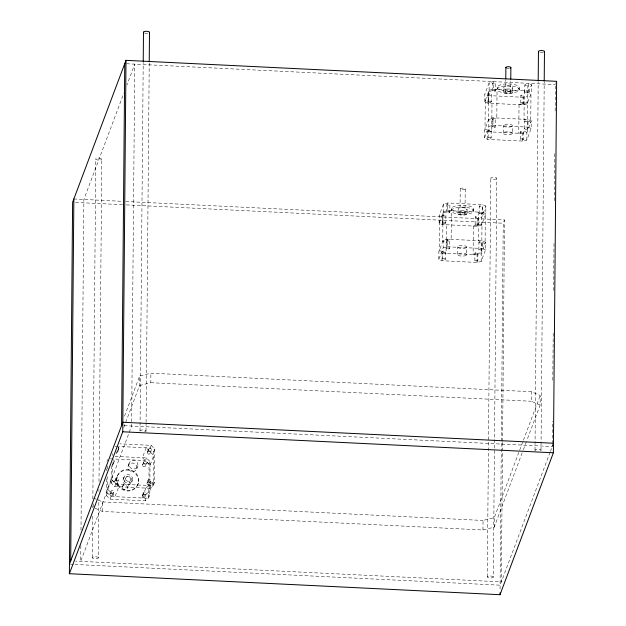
<?xml version="1.0" encoding="UTF-8"?>
<svg xmlns="http://www.w3.org/2000/svg" width="626" height="626" viewBox="0 0 626 626"><rect width="100%" height="100%" fill="white"/><g stroke="black" fill="none" stroke-linecap="round" stroke-linejoin="round"><path stroke-width="0.47" stroke-dasharray="3.13 2.35" d="M80.856 545.762L80.715 561.373L131.609 426.048L134.762 64.134L126.859 85.159M80.989 530.159L83.876 199.459L123.76 93.391M92.335 557.602L92.695 515.589M92.765 507.772L92.781 505.816M92.844 498.977L95.809 158.926M93.665 503.828L93.626 507.639L102.406 511.426L482.959 529.979L494.219 527.162L523.007 450.61M98.337 557.899A3.028 1.002 0.5 0 0 94.158 556.819A3.028 1.002 0.5 0 0 93.509 558.533A3.028 1.002 0.5 0 0 98.337 557.899L98.853 499.266M98.924 491.449L98.939 489.501M99.002 481.684L101.819 159.215A3.028 1.002 0.5 0 0 97.633 158.143A3.028 1.002 0.5 0 0 96.991 159.857A3.028 1.002 0.5 0 0 101.819 159.215M102.406 511.426L102.484 501.903L97.218 499.634M111.279 465.799L111.131 482.975L114.754 486.566L149.81 488.28L153.495 485.095L153.785 451.643L150.162 447.989L118.932 446.471L115.207 456.37L146.437 457.896L150.06 461.55L149.77 494.994L148.777 497.631L145.091 500.816L110.043 499.11L106.412 495.518L106.561 478.342M106.631 470.705L106.647 468.804M106.412 495.518L107.406 492.873L107.547 476.652M107.617 469.038L107.656 464.273M111.131 482.975L112.124 480.33L112.273 463.162M112.344 455.525L112.359 453.615M123.791 427.441L139.551 385.522L139.637 375.991L150.889 373.182L531.451 391.727L540.222 395.522L540.144 405.045L526.779 440.587M140.005 430.829L143.221 62.443M146.014 431.118L146.085 423.301M146.093 422.331L149.231 62.733M148.777 497.631L149.066 464.187L150.06 461.55M139.551 385.522L150.811 382.705L150.889 373.182M153.495 485.095L154.489 482.45L154.779 449.006L151.156 445.352L119.996 443.834M438.81 259.383L438.873 251.762L443.224 240.188L447.332 239.163L482.388 240.869L485.588 242.254L485.526 249.868L481.167 261.465L477.067 262.45L442.019 260.745L438.81 259.383L443.161 247.81L443.224 240.188M439.123 223.185L439.194 215.571L443.544 203.998L447.653 202.973L482.701 204.679L485.901 206.064L485.839 213.677L481.48 225.274L477.388 226.26L442.332 224.546L439.123 223.185L443.474 211.611L443.544 203.998M442.019 260.745L442.081 253.123L438.873 251.762M442.332 224.546L442.402 216.932L439.194 215.571M442.488 259.086L442.559 251.464M442.801 222.895L442.872 215.274M445.493 259.234A1.51 0.501 0.5 0 0 443.404 258.695A1.51 0.501 0.5 0 0 443.075 259.547A1.51 0.501 0.5 0 0 445.493 259.234L445.555 251.613A1.51 0.501 0.5 0 0 443.466 251.073A1.51 0.501 0.5 0 0 443.145 251.934A1.51 0.501 0.5 0 0 445.555 251.613M445.806 223.036A1.51 0.501 0.5 0 0 443.717 222.504A1.51 0.501 0.5 0 0 443.396 223.357A1.51 0.501 0.5 0 0 445.806 223.036L445.876 215.422A1.51 0.501 0.5 0 0 443.787 214.882A1.51 0.501 0.5 0 0 443.458 215.735A1.51 0.501 0.5 0 0 445.876 215.422M446.495 248.42L446.565 240.807M446.815 212.23L446.878 204.616M443.161 247.81L447.269 246.777L447.332 239.163M443.474 211.611L447.582 210.586L447.653 202.973M449.499 248.569A1.51 0.501 0.5 0 0 447.41 248.029A1.51 0.501 0.5 0 0 447.089 248.89A1.51 0.501 0.5 0 0 449.499 248.569L449.57 240.947A1.51 0.501 0.5 0 0 447.473 240.415A1.51 0.501 0.5 0 0 447.152 241.268A1.51 0.501 0.5 0 0 449.57 240.947M449.82 212.378A1.51 0.501 0.5 0 0 447.723 211.838A1.51 0.501 0.5 0 0 447.402 212.699A1.51 0.501 0.5 0 0 449.82 212.378L449.883 204.757A1.51 0.501 0.5 0 0 447.793 204.217A1.51 0.501 0.5 0 0 447.473 205.078A1.51 0.501 0.5 0 0 449.883 204.757M451.526 210.289L451.542 208.38M457.661 254.406L457.723 246.785M458.013 213.458L458.052 208.701M460.016 213.56L460.235 188.794M465.024 213.802A2.52 0.837 0.5 0 0 461.534 212.903A2.52 0.837 0.5 0 0 461.002 214.335A2.52 0.837 0.5 0 0 465.024 213.802L465.235 189.044A2.52 0.837 0.5 0 0 461.753 188.144A2.52 0.837 0.5 0 0 461.213 189.568A2.52 0.837 0.5 0 0 465.235 189.044M467.027 213.904A4.538 1.502 0.5 0 0 460.752 212.284A4.538 1.502 0.5 0 0 459.781 214.859A4.538 1.502 0.5 0 0 467.027 213.904L467.066 209.139A4.538 1.502 0.5 0 0 460.791 207.519A4.538 1.502 0.5 0 0 459.82 210.093A4.538 1.502 0.5 0 0 467.066 209.139M466.675 254.845A4.538 1.502 0.5 0 0 460.392 253.233A4.538 1.502 0.5 0 0 459.429 255.799A4.538 1.502 0.5 0 0 466.675 254.845L466.738 247.223A4.538 1.502 0.5 0 0 460.462 245.611A4.538 1.502 0.5 0 0 459.492 248.186A4.538 1.502 0.5 0 0 466.738 247.223M473.561 211.361A11.104 3.67 0.5 0 0 458.216 207.409A11.104 3.67 0.5 0 0 455.853 213.701A11.104 3.67 0.5 0 0 473.561 211.361L473.577 209.46A11.104 3.67 0.5 0 0 458.232 205.508A11.104 3.67 0.5 0 0 455.869 211.791A11.104 3.67 0.5 0 0 473.577 209.46M474.837 260.659L474.899 253.045M475.15 224.468L475.22 216.846M477.067 262.45L477.137 254.829L481.23 253.843L485.588 242.254M477.388 226.26L477.45 218.638L481.543 217.652L485.901 206.064M477.841 260.807A1.51 0.501 0.5 0 0 475.752 260.267A1.51 0.501 0.5 0 0 475.424 261.128A1.51 0.501 0.5 0 0 477.841 260.807L477.904 253.186A1.51 0.501 0.5 0 0 475.815 252.646A1.51 0.501 0.5 0 0 475.494 253.507A1.51 0.501 0.5 0 0 477.904 253.186M478.154 224.617A1.51 0.501 0.5 0 0 476.065 224.077A1.51 0.501 0.5 0 0 475.744 224.937A1.51 0.501 0.5 0 0 478.154 224.617L478.225 216.995A1.51 0.501 0.5 0 0 476.128 216.455A1.51 0.501 0.5 0 0 475.807 217.316A1.51 0.501 0.5 0 0 478.225 216.995M478.843 250.001L478.913 242.379M479.164 213.81L479.226 206.189M481.167 261.465L481.23 253.843M481.48 225.274L481.543 217.652M481.848 250.15A1.51 0.501 0.5 0 0 479.759 249.61A1.51 0.501 0.5 0 0 479.438 250.463A1.51 0.501 0.5 0 0 481.848 250.15L481.918 242.528A1.51 0.501 0.5 0 0 479.821 241.988A1.51 0.501 0.5 0 0 479.5 242.849A1.51 0.501 0.5 0 0 481.918 242.528M482.169 213.951A1.51 0.501 0.5 0 0 480.072 213.419A1.51 0.501 0.5 0 0 479.751 214.272A1.51 0.501 0.5 0 0 482.169 213.951L482.231 206.337A1.51 0.501 0.5 0 0 480.142 205.797A1.51 0.501 0.5 0 0 479.821 206.65A1.51 0.501 0.5 0 0 482.231 206.337M485.526 249.868L482.317 248.491L482.388 240.869M485.839 213.677L482.638 212.3L482.701 204.679M484.446 138.017L484.516 130.396L488.867 118.823L492.975 117.798L528.023 119.503L531.231 120.888L531.161 128.51L526.802 140.099L522.71 141.085L487.662 139.379L484.446 138.017L488.796 126.444L488.867 118.823M484.767 101.827L484.829 94.205L489.18 82.632L493.288 81.607L493.225 89.228L489.117 90.254L484.767 101.827L487.975 103.188L523.023 104.894L527.115 103.908L531.482 92.319L531.544 84.698L528.344 83.313L528.274 90.934L531.482 92.319M482.959 529.979L483.045 520.456L494.297 517.639L523.086 441.087M487.662 139.379L487.724 131.757L484.516 130.396M487.975 103.188L488.037 95.567L484.829 94.205M488.131 137.72L488.194 130.106M488.444 101.529L488.515 93.908M489.117 90.254L489.18 82.632M487.31 576.859L490.792 178.175M491.136 137.869A1.51 0.501 0.5 0 0 489.039 137.329A1.51 0.501 0.5 0 0 488.718 138.189A1.51 0.501 0.5 0 0 491.136 137.869L491.199 130.247A1.51 0.501 0.5 0 0 489.109 129.707A1.51 0.501 0.5 0 0 488.789 130.568A1.51 0.501 0.5 0 0 491.199 130.247M491.449 101.678A1.51 0.501 0.5 0 0 489.36 101.138A1.51 0.501 0.5 0 0 489.031 101.999A1.51 0.501 0.5 0 0 491.449 101.678L491.512 94.056A1.51 0.501 0.5 0 0 489.422 93.517A1.51 0.501 0.5 0 0 489.102 94.377A1.51 0.501 0.5 0 0 491.512 94.056M492.138 127.062L492.2 119.441M492.451 90.872L492.521 83.25M488.796 126.444L492.912 125.419L492.975 117.798M495.143 127.211A1.51 0.501 0.5 0 0 493.053 126.671A1.51 0.501 0.5 0 0 492.725 127.524A1.51 0.501 0.5 0 0 495.143 127.211L495.205 119.589A1.51 0.501 0.5 0 0 493.116 119.05A1.51 0.501 0.5 0 0 492.795 119.91A1.51 0.501 0.5 0 0 495.205 119.589M495.456 91.013A1.51 0.501 0.5 0 0 493.366 90.48A1.51 0.501 0.5 0 0 493.045 91.333A1.51 0.501 0.5 0 0 495.456 91.013L495.526 83.399A1.51 0.501 0.5 0 0 493.429 82.859A1.51 0.501 0.5 0 0 493.108 83.712A1.51 0.501 0.5 0 0 495.526 83.399M497.169 88.923L497.185 87.022M493.319 577.149A3.028 1.002 0.5 0 0 489.141 576.069A3.028 1.002 0.5 0 0 488.491 577.79A3.028 1.002 0.5 0 0 493.319 577.149L494.438 449.139M494.446 448.161L496.801 178.465A3.028 1.002 0.5 0 0 492.615 177.393A3.028 1.002 0.5 0 0 491.973 179.106A3.028 1.002 0.5 0 0 496.801 178.465M494.219 527.162L494.297 517.639M503.296 133.041L503.367 125.427M503.656 92.1L503.695 87.335M500.057 588.988L503.249 223.255L504.493 219.961L125.615 201.494M502.553 442.379L501.332 581.875L75.582 561.123M502.561 441.4L504.493 219.961M505.659 92.194L505.761 79.815M510.659 92.445A2.52 0.837 0.5 0 0 507.177 91.545A2.52 0.837 0.5 0 0 506.637 92.969A2.52 0.837 0.5 0 0 510.659 92.445L510.761 81.012M512.311 133.487A4.538 1.502 0.5 0 0 506.035 131.867A4.538 1.502 0.5 0 0 505.065 134.441A4.538 1.502 0.5 0 0 512.311 133.487L512.381 125.865A4.538 1.502 0.5 0 0 506.105 124.245A4.538 1.502 0.5 0 0 505.135 126.82A4.538 1.502 0.5 0 0 512.381 125.865M512.663 92.538A4.538 1.502 0.5 0 0 506.387 90.927A4.538 1.502 0.5 0 0 505.425 93.493A4.538 1.502 0.5 0 0 512.663 92.538L512.71 87.773A4.538 1.502 0.5 0 0 506.434 86.161A4.538 1.502 0.5 0 0 505.464 88.736A4.538 1.502 0.5 0 0 512.71 87.773M519.197 89.995A11.104 3.67 0.5 0 0 503.86 86.052A11.104 3.67 0.5 0 0 501.496 92.335A11.104 3.67 0.5 0 0 519.197 89.995L519.22 88.094A11.104 3.67 0.5 0 0 503.875 84.142A11.104 3.67 0.5 0 0 501.512 90.434A11.104 3.67 0.5 0 0 519.22 88.094M520.48 139.301L520.542 131.679M520.793 103.11L520.855 95.488M522.71 141.085L522.773 133.471L526.873 132.485L531.231 120.888M523.023 104.894L523.093 97.28L527.186 96.287L531.544 84.698M523.477 139.441A1.51 0.501 0.5 0 0 521.388 138.909A1.51 0.501 0.5 0 0 521.067 139.762A1.51 0.501 0.5 0 0 523.477 139.441L523.547 131.828A1.51 0.501 0.5 0 0 521.458 131.288A1.51 0.501 0.5 0 0 521.129 132.149A1.51 0.501 0.5 0 0 523.547 131.828M523.798 103.251A1.51 0.501 0.5 0 0 521.701 102.711A1.51 0.501 0.5 0 0 521.38 103.572A1.51 0.501 0.5 0 0 523.798 103.251L523.86 95.637A1.51 0.501 0.5 0 0 521.771 95.097A1.51 0.501 0.5 0 0 521.45 95.95A1.51 0.501 0.5 0 0 523.86 95.637M524.486 128.635L524.549 121.021M524.799 92.445L524.87 84.823M526.802 140.099L526.873 132.485M527.115 103.908L527.186 96.287M527.804 92.593A1.51 0.501 0.5 0 0 525.715 92.053A1.51 0.501 0.5 0 0 525.394 92.914A1.51 0.501 0.5 0 0 527.804 92.593L527.875 84.972A1.51 0.501 0.5 0 0 525.777 84.432A1.51 0.501 0.5 0 0 525.457 85.293A1.51 0.501 0.5 0 0 527.875 84.972M531.161 128.51L527.961 127.125L528.023 119.503M540.144 405.045L531.372 401.258L531.451 391.727M534.987 450.078L538.203 81.693M540.997 450.376L544.213 81.983M552.242 444.601L552.226 446.549L121.593 425.563M552.249 443.623L552.445 421.188M552.805 380.217L553.227 331.444M553.587 290.472L554.01 241.691M554.37 200.719L554.793 151.946M555.152 110.974L555.379 84.635L556.311 82.155M107.038 461.245L107.695 459.484M124.558 416.094L139.637 375.991M113.149 464.093L114.143 461.448M117.868 451.549L118.862 448.912M109.988 493.977L110.982 491.332M114.699 481.433L115.693 478.788M116.874 477.309L117.125 476.644M110.043 499.11L111.029 496.473L107.406 492.873M114.754 486.566L115.747 483.929L112.124 480.33M112.883 494.853L113.877 492.216M117.594 482.31L118.588 479.672M123.15 479.219L123.768 477.568M128.111 465.987L129.105 463.35M122.469 486.738L125.701 478.154M127.297 488.202L130.529 479.626M131.836 481.863L132.454 480.212M136.804 468.631L137.79 465.987M142.603 464.789L143.597 462.144M147.321 452.246L148.307 449.609M149.066 464.187L145.443 460.533L146.437 457.896M150.162 447.989L151.156 445.352M138.111 483.765L138.362 483.108M145.498 465.666L146.492 463.029M150.217 453.13L151.21 450.485M153.785 451.643L154.779 449.006M142.337 495.549L143.323 492.912M147.047 483.006L148.041 480.369M145.232 496.434L146.218 493.789M149.943 483.89L150.936 481.253M145.091 500.816L146.085 498.179L149.77 494.994M149.81 488.28L150.803 485.635L154.489 482.45M523.43 440.18L540.222 395.522M523.352 449.703L526.435 441.494M550.043 452.348L500.096 585.177L74.345 564.425M550.387 451.44L553.126 444.163M126.569 63.735L555.379 84.635M493.225 89.228L528.274 90.934M488.037 95.567L523.093 97.28M492.912 125.419L527.961 127.125M487.724 131.757L522.773 133.471M447.582 210.586L482.638 212.3M73.86 198.966L121.71 201.298M75.55 202.409L122.422 204.694M126.327 204.89L503.249 223.255M447.269 246.777L482.317 248.491M442.081 253.123L477.137 254.829M150.811 382.705L531.372 401.258M115.106 446.283L118.032 446.424M110.395 458.827L145.443 460.533M115.747 483.929L150.803 485.635M111.029 496.473L146.085 498.179M102.484 501.903L483.045 520.456M70.433 564.237L73.367 564.378M93.712 498.116L96.341 499.251M509.361 68.328A2.52 0.837 0.5 0 1 506.857 68.211M117.492 450.149A1.51 1.416 20.6 0 1 116.405 452.535M118.173 447.269A1.51 1.416 20.6 0 1 117.398 449.898M112.774 462.692A1.51 1.416 20.6 0 1 112.077 465.048M113.455 459.813A1.51 1.416 20.6 0 1 112.68 462.442M535.606 450.822A3.028 1.002 0.5 0 1 537.577 449.233A3.028 1.002 0.5 0 1 540.801 450.626M543.337 52.349A3.028 1.002 0.5 0 1 539.651 52.334M140.013 431.087A3.028 1.002 0.5 0 1 142.337 429.992A3.028 1.002 0.5 0 1 145.889 430.688A3.028 1.002 0.5 0 1 144.191 431.909M147.673 33.225A3.028 1.002 0.5 0 1 144.669 33.076M439.624 221.854L439.374 250.431L446.088 253.319L446.338 224.742L439.624 221.854M442.973 212.942L442.723 241.519L451.158 239.351L451.409 210.774L442.973 212.942M473.381 226.064L473.131 254.633L481.738 252.497L481.989 223.92L473.381 226.064M478.632 212.104L478.381 240.674L485.087 243.584L485.338 215.008L478.632 212.104M485.267 100.496L485.017 129.066L491.731 131.953L491.981 103.384L485.267 100.496M488.616 91.584L488.366 120.153L496.801 117.985L497.044 89.416L488.616 91.584M519.017 104.699L518.774 133.275L527.374 131.131L527.624 102.562L519.017 104.699M524.267 90.739L524.017 119.316L530.731 122.219L530.981 93.65L524.267 90.739M111.162 479.133L107.437 489.039L115.035 496.668L118.76 486.762L111.162 479.133M146.155 447.793L142.431 457.7L150.029 465.384L153.753 455.485L146.155 447.793M145.803 488.084L142.079 497.983L149.802 491.097L153.526 481.198L145.803 488.084M525.144 121.483A1.51 0.501 0.5 0 0 527.554 121.162A1.51 0.501 0.5 0 0 525.464 120.63A1.51 0.501 0.5 0 0 525.144 121.483M525.073 129.105A1.51 0.501 0.5 0 0 527.491 128.784A1.51 0.501 0.5 0 0 525.394 128.244A1.51 0.501 0.5 0 0 525.073 129.105M114.84 482.521A1.51 1.416 20.6 0 0 117.445 482.654A1.51 1.416 20.6 0 0 116.162 480.447A1.51 1.416 20.6 0 0 114.84 482.521M147.188 484.101A1.51 1.416 20.6 0 0 149.794 484.227A1.51 1.416 20.6 0 0 148.511 482.02A1.51 1.416 20.6 0 0 147.188 484.101M115.833 479.884A1.51 1.416 20.6 0 0 118.439 480.009A1.51 1.416 20.6 0 0 117.156 477.802A1.51 1.416 20.6 0 0 115.833 479.884M148.182 481.457A1.51 1.416 20.6 0 0 150.788 481.59A1.51 1.416 20.6 0 0 149.504 479.383A1.51 1.416 20.6 0 0 148.182 481.457M147.462 453.334A1.51 1.416 20.6 0 0 150.06 453.467A1.51 1.416 20.6 0 0 148.777 451.26A1.51 1.416 20.6 0 0 147.462 453.334M128.533 469.265A4.538 4.257 20.6 0 0 136.343 469.641A4.538 4.257 20.6 0 0 132.493 463.021A4.538 4.257 20.6 0 0 128.533 469.265M148.448 450.697A1.51 1.416 20.6 0 0 151.054 450.822A1.51 1.416 20.6 0 0 149.77 448.615A1.51 1.416 20.6 0 0 148.448 450.697M129.527 466.62A4.538 4.257 20.6 0 0 137.337 467.004A4.538 4.257 20.6 0 0 133.487 460.384A4.538 4.257 20.6 0 0 129.527 466.62M110.129 495.064A1.51 1.416 20.6 0 0 112.727 495.189A1.51 1.416 20.6 0 0 111.444 492.983A1.51 1.416 20.6 0 0 110.129 495.064M142.47 496.645A1.51 1.416 20.6 0 0 145.076 496.77A1.51 1.416 20.6 0 0 143.792 494.563A1.51 1.416 20.6 0 0 142.47 496.645M111.123 492.427A1.51 1.416 20.6 0 0 113.721 492.552A1.51 1.416 20.6 0 0 112.437 490.346A1.51 1.416 20.6 0 0 111.123 492.427M143.464 494A1.51 1.416 20.6 0 0 146.069 494.125A1.51 1.416 20.6 0 0 144.786 491.919A1.51 1.416 20.6 0 0 143.464 494M142.744 465.877A1.51 1.416 20.6 0 0 145.342 466.01A1.51 1.416 20.6 0 0 144.058 463.803A1.51 1.416 20.6 0 0 142.744 465.877M118.157 484.649A11.104 10.399 20.6 0 0 137.235 485.58A11.104 10.399 20.6 0 0 127.829 469.398A11.104 10.399 20.6 0 0 118.157 484.649M143.737 463.24A1.51 1.416 20.6 0 0 146.335 463.365A1.51 1.416 20.6 0 0 145.052 461.159A1.51 1.416 20.6 0 0 143.737 463.24M124.191 480.838A4.538 4.257 20.6 0 0 132 481.222A4.538 4.257 20.6 0 0 128.15 474.602A4.538 4.257 20.6 0 0 124.191 480.838M125.936 479.97A2.52 2.363 20.6 0 0 130.271 480.181A2.52 2.363 20.6 0 0 128.134 476.503A2.52 2.363 20.6 0 0 125.936 479.97M117.907 485.314A11.104 10.399 20.6 0 0 136.984 486.245A11.104 10.399 20.6 0 0 127.587 470.063A11.104 10.399 20.6 0 0 117.907 485.314M123.572 482.49A4.538 4.257 20.6 0 0 131.374 482.873A4.538 4.257 20.6 0 0 127.532 476.253A4.538 4.257 20.6 0 0 123.572 482.49M122.704 488.554A2.52 2.363 20.6 0 0 127.047 488.765A2.52 2.363 20.6 0 0 124.91 485.087A2.52 2.363 20.6 0 0 122.704 488.554"/><path stroke-width="0.94" d="M69.376 573.713L72.616 202.268L125.99 60.346L556.624 81.333L553.384 452.778L500.01 594.7L69.376 573.713L122.751 431.783L125.99 60.346M70.699 560.888L73.86 198.966M121.593 425.563L124.746 63.641M143.229 61.465L143.487 32.145M149.238 61.755L149.497 32.442M500.01 594.7L500.025 592.799M505.769 78.86L505.871 67.436M510.777 79.111L510.879 67.678M538.211 80.715L538.47 51.402M544.221 81.004L544.479 51.692M69.463 564.19L122.829 422.26L553.462 443.247M122.751 431.783L553.384 452.778M506.051 67.866A2.52 0.837 0.5 0 1 508.688 66.732A2.52 0.837 0.5 0 1 510.386 68.078M538.681 51.911A3.028 1.002 0.5 0 1 541.451 50.542A3.028 1.002 0.5 0 1 544.276 51.942M143.706 32.662A3.028 1.002 0.5 0 1 146.468 31.292A3.028 1.002 0.5 0 1 149.293 32.693"/></g></svg>
